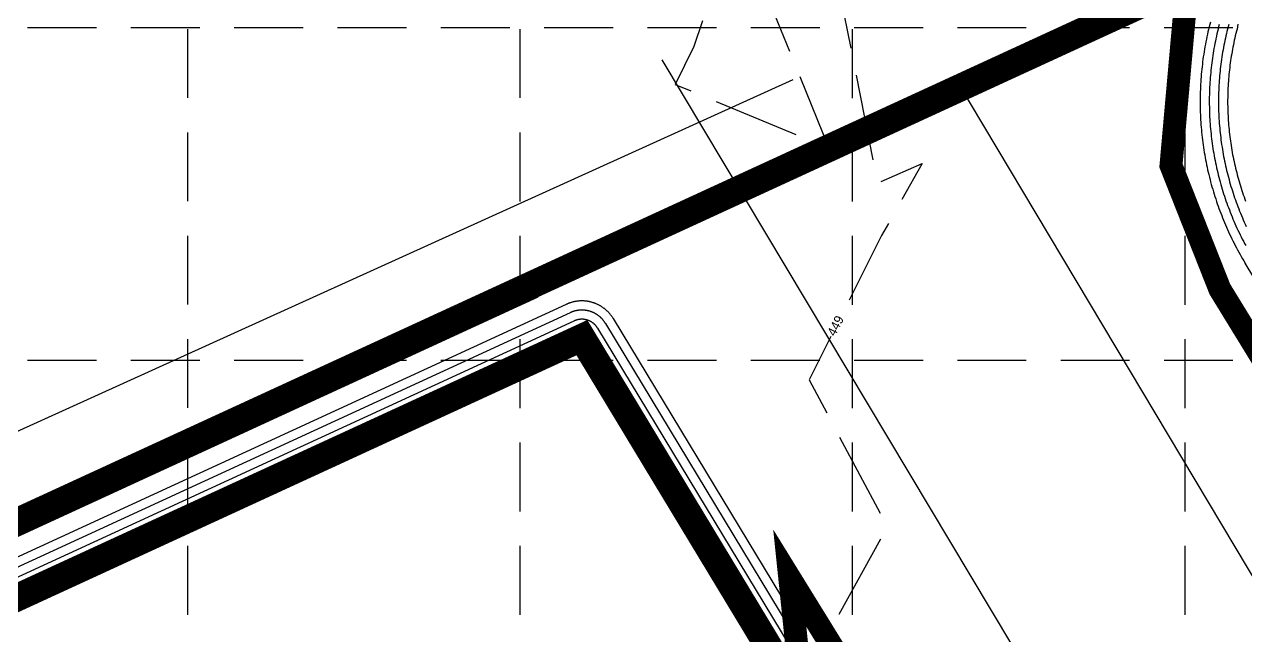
# Model space of a CAD drawing. Header units: inches. Extents: x 2439273 to 2445077, y 7048639 to 7057917.
# Drawn here: x 2442393 to 2442925, y 7054895 to 7055161 of the extents above; entities that cross this region are included whole.
import ezdxf
from ezdxf.enums import TextEntityAlignment as Align

# ---------------------------------------------------------------- set-up
doc = ezdxf.new("R2010")
doc.units = ezdxf.units.IN
doc.header["$LTSCALE"] = 300
doc.header["$MEASUREMENT"] = 0
for name, pattern in [('DASHED', [0.29, 0.25, -0.04]), ('DASHEDX2', [0.165, 0.125, -0.04]), ('HIDDEN', [0.375, 0.25, -0.125]), ('PHANTOM', [4.25, 3.5, -0.15, 0.15, -0.15, 0.15, -0.15])]:
    doc.linetypes.add(name, pattern=pattern)
for name, color, linetype in [('BOUNDARY', 24, 'PHANTOM'), ('DRAINAGE_AREA', 250, 'DASHEDX2'), ('EC', 43, 'DASHEDX2'), ('GRID', 254, 'HIDDEN'), ('LIMITS OF DISTURBANCE', 1, 'HIDDEN'), ('new', 3, 'Continuous'), ('PC', 43, 'DASHEDX2')]:
    doc.layers.add(name, color=color, linetype=linetype)
doc.styles.add('TMODELF', font='tmodelf')

msp = doc.modelspace()

# ---------------------------------------------------------------- linework, layer by layer
at = {"layer": 'BOUNDARY', "color": 7, "linetype": 'Continuous', "flags": 128}
for points in [[(2442876.18, 7055168.29), (2441748.83, 7054649.57)], [(2442876.18, 7055168.29), (2441748.83, 7054649.57)], [(2442638.85, 7055059.09), (2441748.83, 7054649.57), (2442319.17, 7053853.05)], [(2442638.85, 7055059.09), (2441748.83, 7054649.57), (2442319.17, 7053853.05)]]:
    msp.add_lwpolyline(points, dxfattribs=at)
at = {"layer": 'DRAINAGE_AREA', "color": 7, "linetype": 'DASHED', "const_width": 12, "flags": 128}
msp.add_lwpolyline([(2442523.23, 7055757.19), (2442876.18, 7055168.29), (2441748.83, 7054649.57)], dxfattribs=at)
msp.add_lwpolyline([(2442471.32, 7053696.21), (2442855.35, 7053971.15), (2442718.62, 7054888.49), (2442636.19, 7055024.84), (2441766.62, 7054624.73), (2442426.21, 7053703.56), (2442428.13, 7053701.39), (2442429.8, 7053699.77), (2442431.83, 7053698.04), (2442433.44, 7053696.84), (2442435.34, 7053695.61), (2442437.21, 7053694.57), (2442439.62, 7053693.44), (2442442.38, 7053692.42), (2442445.73, 7053691.51), (2442448.36, 7053691.06), (2442453.15, 7053690.76), (2442457.94, 7053691.14), (2442462.62, 7053692.19), (2442466.63, 7053693.67), (2442470.87, 7053695.93), (2442471.32, 7053696.21)], close=True, dxfattribs=at)
at = {"layer": 'EC', "color": 43, "linetype": 'DASHEDX2', "flags": 128}
for points in [[(2441844.2, 7054824.99), (2441875.68, 7054852.99), (2441898.86, 7054884.87), (2441905.16, 7054881.49), (2441901.87, 7054892.82), (2441900.61, 7054899), (2441905.65, 7054972.82), (2441902.22, 7055001.63), (2441869.92, 7055016.01), (2441836.85, 7055071.1), (2441839.36, 7055088.08), (2441825.34, 7055177.35), (2441816.05, 7055198.66), (2441819.07, 7055310.98), (2441814.01, 7055320.63), (2441824.21, 7055342), (2441883.65, 7055361.46), (2441929.18, 7055368.59), (2441971.97, 7055366.02), (2441999.69, 7055389.28), (2442041.4, 7055423.09), (2442109.69, 7055462.5), (2442164.52, 7055500.43), (2442165.5, 7055498.14), (2442165.59, 7055500.65), (2442238.19, 7055508.13), (2442237.21, 7055520.02), (2442234.42, 7055526.04), (2442211.66, 7055570.52), (2442166.14, 7055506.81), (2442187.56, 7055611.88), (2442191.85, 7055616.18), (2442221.35, 7055679.16), (2442221.89, 7055684.74), (2442243.9, 7055686.51), (2442302.14, 7055697.16), (2442323.1, 7055684.71), (2442407.41, 7055697.95), (2442426.6, 7055689.2), (2442491.89, 7055661.29), (2442488.06, 7055628.82), (2442487.97, 7055581.07), (2442430.33, 7055571.57), (2442396.58, 7055556.69), (2442401.85, 7055528.89), (2442403.83, 7055516.65), (2442422.84, 7055511.08), (2442497.97, 7055522.38), (2442513.86, 7055535.07), (2442604.96, 7055513.87), (2442599.47, 7055493.89), (2442606.72, 7055421.61), (2442632.72, 7055421.26), (2442643.91, 7055407.24), (2442694.82, 7055398.12), (2442722.1, 7055381.28), (2442735.3, 7055334.73), (2442736.79, 7055305.34), (2442749.48, 7055287.09), (2442762.16, 7055232.74), (2442768.45, 7055205.43), (2442748.79, 7055173.22), (2442764.99, 7055092.22), (2442784.44, 7055100.67), (2442766.69, 7055069.3), (2442750.85, 7055037.8)], [(2442688.73, 7055162.72), (2442684.91, 7055151.67), (2442676.8, 7055135.11), (2442743.9, 7055107.17), (2442718.98, 7055168.57), (2442700.51, 7055196.81), (2442693.26, 7055175.83)], [(2442744.62, 7055025.41), (2442735.12, 7055006.53), (2442768.16, 7054944.48), (2442766.27, 7054937.17), (2442708.11, 7054831.93), (2442734.09, 7054759.8), (2442733.8, 7054745.38), (2442740.74, 7054707.17), (2442751.39, 7054643.83), (2442723.55, 7054543.93), (2442698.17, 7054525.23), (2442695.15, 7054493.85), (2442692.38, 7054447.02)]]:
    msp.add_lwpolyline(points, dxfattribs=at)
at = {"layer": 'GRID', "linetype": 'HIDDEN', "ltscale": 0.4}
for p, q in [((2442464.61, 7049369.21), (2442464.61, 7057765.42)), ((2442609.37, 7049369.19), (2442609.37, 7057765.42)), ((2442754.12, 7049369.17), (2442754.12, 7057765.42)), ((2442898.88, 7049369.15), (2442898.88, 7057765.42)), ((2439424.76, 7055159.84), (2444925.44, 7055159.84)), ((2439424.76, 7055015.08), (2444925.44, 7055015.08))]:
    msp.add_line(p, q, dxfattribs=at)
at = {"layer": 'LIMITS OF DISTURBANCE', "linetype": 'HIDDEN', "const_width": 10, "flags": 128}
msp.add_lwpolyline([(2442886.99, 7052945.51), (2442895.43, 7053179.56), (2442913.36, 7053306.08), (2442998.8, 7053329.28), (2443093.73, 7053267.07), (2443296.25, 7053331.38), (2443338.44, 7053257.58), (2443392.24, 7053315.57), (2443340.55, 7053361.96), (2443447.09, 7053414.68), (2443517.82, 7053314.09), (2443574.97, 7053356.59), (2443489.91, 7053468.17), (2443446.06, 7053438.95), (2443383.6, 7053614.29), (2443418.05, 7053884.17), (2443327.03, 7054031.84), (2443323.07, 7054052.94), (2443416.73, 7054128.1), (2443524.9, 7054050.3), (2443573.71, 7054048.98), (2443787.41, 7054200.62), (2444024.68, 7054478.24), (2444110.5, 7054653.51), (2444155.29, 7054902.89), (2444160.77, 7055069.77), (2444147.31, 7055200.65), (2444077.57, 7055450.67), (2443950.4, 7055673.72), (2443333.94, 7055400.63), (2443359.36, 7055365.05), (2443134.35, 7055268.48), (2442886.46, 7055663.65), (2442672.88, 7055635.7), (2442663.99, 7055558.19), (2442899.02, 7055169.89), (2442892.76, 7055099.78), (2442914.05, 7055045.94), (2443178.35, 7054615.25), (2442985.45, 7054501.31), (2442726.73, 7054920.14), (2442733.57, 7054854.12), (2442852.43, 7053970.46), (2442450.39, 7053675.08), (2441832.15, 7054504.96), (2441778.69, 7054488.78), (2441880.34, 7054326.59), (2442122.98, 7053975.48), (2442344.49, 7053665.13), (2442528.89, 7053430.2), (2442805.16, 7053043.91), (2442834.55, 7052997.62)], close=True, dxfattribs=at)
at = {"layer": 'new', "color": 3, "linetype": 'PHANTOM', "flags": 128}
for points in [[(2442876.18, 7055168.29), (2442638.85, 7055059.09)], [(2442638.85, 7055059.09), (2441748.83, 7054649.57), (2442319.17, 7053853.05)]]:
    msp.add_lwpolyline(points, dxfattribs=at)
at = {"layer": 'new', "color": 3, "linetype": 'Continuous', "flags": 128}
for points in [[(2442670.99, 7055145.78), (2443478.05, 7053796.66)], [(2441695.48, 7054669.16), (2442728.17, 7055137.26)], [(2442799.46, 7055136.46), (2443536.66, 7053902)]]:
    msp.add_lwpolyline(points, dxfattribs=at)
at = {"layer": 'PC', "color": 24, "linetype": 'Continuous', "flags": 128}
for points in [[(2442909.92, 7055162.26), (2442909.64, 7055161.19), (2442909.38, 7055160.12), (2442909.12, 7055159.05), (2442908.87, 7055157.98), (2442908.63, 7055156.91), (2442908.4, 7055155.83), (2442908.17, 7055154.76), (2442907.96, 7055153.68), (2442907.75, 7055152.6), (2442907.55, 7055151.51), (2442907.36, 7055150.43), (2442907.18, 7055149.34), (2442907.01, 7055148.26), (2442906.85, 7055147.17), (2442906.7, 7055146.08), (2442906.55, 7055144.99), (2442906.42, 7055143.9), (2442906.29, 7055142.8), (2442906.17, 7055141.71), (2442906.06, 7055140.61), (2442905.96, 7055139.52), (2442905.87, 7055138.42), (2442905.79, 7055137.33), (2442905.71, 7055136.23), (2442905.65, 7055135.13), (2442905.59, 7055134.03), (2442905.55, 7055132.93), (2442905.51, 7055131.83), (2442905.48, 7055130.73), (2442905.46, 7055129.63), (2442905.45, 7055128.53), (2442905.44, 7055127.43), (2442905.45, 7055126.33), (2442905.47, 7055125.23), (2442905.49, 7055124.13), (2442905.52, 7055123.03), (2442905.57, 7055121.93), (2442905.62, 7055120.83), (2442905.68, 7055119.73), (2442905.74, 7055118.63), (2442905.82, 7055117.54), (2442905.91, 7055116.44), (2442906, 7055115.34), (2442906.11, 7055114.25), (2442906.22, 7055113.15), (2442906.34, 7055112.06), (2442906.47, 7055110.97), (2442906.61, 7055109.88), (2442906.76, 7055108.79), (2442906.92, 7055107.7), (2442907.08, 7055106.61), (2442907.26, 7055105.52), (2442907.44, 7055104.44), (2442907.63, 7055103.35), (2442907.83, 7055102.27), (2442908.04, 7055101.19), (2442908.26, 7055100.11), (2442908.49, 7055099.04), (2442908.73, 7055097.96), (2442908.97, 7055096.89), (2442909.22, 7055095.82), (2442909.49, 7055094.75), (2442909.76, 7055093.68), (2442910.04, 7055092.62), (2442910.32, 7055091.56), (2442910.62, 7055090.5), (2442910.92, 7055089.44), (2442911.24, 7055088.38), (2442911.56, 7055087.33), (2442911.89, 7055086.28), (2442912.23, 7055085.24), (2442912.58, 7055084.19), (2442912.93, 7055083.15), (2442913.3, 7055082.11), (2442913.67, 7055081.08), (2442914.05, 7055080.05), (2442914.44, 7055079.02), (2442914.84, 7055077.99), (2442915.24, 7055076.97), (2442915.66, 7055075.95), (2442916.08, 7055074.93), (2442916.51, 7055073.92), (2442916.95, 7055072.91), (2442917.4, 7055071.91), (2442917.85, 7055070.9), (2442918.32, 7055069.91), (2442918.79, 7055068.91), (2442919.27, 7055067.92), (2442919.75, 7055066.93), (2442920.25, 7055065.95), (2442920.75, 7055064.97), (2442921.26, 7055064), (2442921.78, 7055063.03), (2442922.31, 7055062.06), (2442922.84, 7055061.1), (2442923.39, 7055060.14), (2442923.94, 7055059.19), (2442924.49, 7055058.24), (2442925.06, 7055057.3)], [(2442913.79, 7055161.24), (2442913.52, 7055160.21), (2442913.26, 7055159.17), (2442913.01, 7055158.13), (2442912.77, 7055157.09), (2442912.53, 7055156.05), (2442912.31, 7055155.01), (2442912.09, 7055153.96), (2442911.88, 7055152.91), (2442911.68, 7055151.86), (2442911.49, 7055150.81), (2442911.31, 7055149.76), (2442911.13, 7055148.71), (2442910.97, 7055147.65), (2442910.81, 7055146.6), (2442910.66, 7055145.54), (2442910.52, 7055144.48), (2442910.39, 7055143.42), (2442910.27, 7055142.36), (2442910.15, 7055141.3), (2442910.05, 7055140.23), (2442909.95, 7055139.17), (2442909.86, 7055138.11), (2442909.78, 7055137.04), (2442909.71, 7055135.98), (2442909.64, 7055134.91), (2442909.59, 7055133.84), (2442909.54, 7055132.78), (2442909.51, 7055131.71), (2442909.48, 7055130.64), (2442909.46, 7055129.57), (2442909.45, 7055128.5), (2442909.44, 7055127.44), (2442909.45, 7055126.37), (2442909.47, 7055125.3), (2442909.49, 7055124.23), (2442909.52, 7055123.17), (2442909.56, 7055122.1), (2442909.61, 7055121.03), (2442909.67, 7055119.97), (2442909.74, 7055118.9), (2442909.81, 7055117.83), (2442909.89, 7055116.77), (2442909.99, 7055115.71), (2442910.09, 7055114.64), (2442910.2, 7055113.58), (2442910.32, 7055112.52), (2442910.44, 7055111.46), (2442910.58, 7055110.4), (2442910.72, 7055109.34), (2442910.87, 7055108.28), (2442911.04, 7055107.23), (2442911.2, 7055106.17), (2442911.38, 7055105.12), (2442911.57, 7055104.07), (2442911.76, 7055103.02), (2442911.97, 7055101.97), (2442912.18, 7055100.92), (2442912.4, 7055099.88), (2442912.63, 7055098.84), (2442912.87, 7055097.79), (2442913.11, 7055096.75), (2442913.37, 7055095.72), (2442913.63, 7055094.68), (2442913.9, 7055093.65), (2442914.18, 7055092.62), (2442914.47, 7055091.59), (2442914.76, 7055090.56), (2442915.07, 7055089.54), (2442915.38, 7055088.52), (2442915.7, 7055087.5), (2442916.03, 7055086.48), (2442916.37, 7055085.47), (2442916.71, 7055084.46), (2442917.07, 7055083.45), (2442917.43, 7055082.45), (2442917.8, 7055081.45), (2442918.18, 7055080.45), (2442918.56, 7055079.45), (2442918.96, 7055078.46), (2442919.36, 7055077.47), (2442919.77, 7055076.48), (2442920.19, 7055075.5), (2442920.61, 7055074.52), (2442921.05, 7055073.54), (2442921.49, 7055072.57), (2442921.94, 7055071.6), (2442922.39, 7055070.64), (2442922.86, 7055069.68), (2442923.33, 7055068.72), (2442923.81, 7055067.77), (2442924.3, 7055066.82), (2442924.8, 7055065.87), (2442925.3, 7055064.93)], [(2442917.92, 7055161.22), (2442917.66, 7055160.22), (2442917.4, 7055159.22), (2442917.15, 7055158.21), (2442916.9, 7055157.21), (2442916.67, 7055156.2), (2442916.44, 7055155.19), (2442916.22, 7055154.18), (2442916.01, 7055153.16), (2442915.81, 7055152.15), (2442915.62, 7055151.13), (2442915.43, 7055150.11), (2442915.25, 7055149.09), (2442915.08, 7055148.07), (2442914.92, 7055147.05), (2442914.77, 7055146.02), (2442914.62, 7055145), (2442914.49, 7055143.97), (2442914.36, 7055142.94), (2442914.24, 7055141.91), (2442914.13, 7055140.88), (2442914.03, 7055139.85), (2442913.93, 7055138.82), (2442913.85, 7055137.79), (2442913.77, 7055136.76), (2442913.7, 7055135.72), (2442913.64, 7055134.69), (2442913.59, 7055133.66), (2442913.54, 7055132.62), (2442913.5, 7055131.59), (2442913.48, 7055130.55), (2442913.46, 7055129.51), (2442913.45, 7055128.48), (2442913.44, 7055127.44), (2442913.45, 7055126.41), (2442913.46, 7055125.37), (2442913.49, 7055124.34), (2442913.52, 7055123.3), (2442913.56, 7055122.27), (2442913.61, 7055121.23), (2442913.66, 7055120.2), (2442913.73, 7055119.16), (2442913.8, 7055118.13), (2442913.88, 7055117.1), (2442913.97, 7055116.07), (2442914.07, 7055115.04), (2442914.17, 7055114.01), (2442914.29, 7055112.98), (2442914.41, 7055111.95), (2442914.54, 7055110.92), (2442914.68, 7055109.9), (2442914.83, 7055108.87), (2442914.99, 7055107.85), (2442915.15, 7055106.82), (2442915.32, 7055105.8), (2442915.5, 7055104.78), (2442915.69, 7055103.77), (2442915.89, 7055102.75), (2442916.1, 7055101.73), (2442916.31, 7055100.72), (2442916.53, 7055099.71), (2442916.76, 7055098.7), (2442917, 7055097.69), (2442917.25, 7055096.69), (2442917.5, 7055095.68), (2442917.77, 7055094.68), (2442918.04, 7055093.68), (2442918.32, 7055092.68), (2442918.6, 7055091.69), (2442918.9, 7055090.7), (2442919.2, 7055089.7), (2442919.51, 7055088.72), (2442919.83, 7055087.73), (2442920.16, 7055086.75), (2442920.49, 7055085.77), (2442920.84, 7055084.79), (2442921.19, 7055083.82), (2442921.54, 7055082.85), (2442921.91, 7055081.88), (2442922.29, 7055080.91), (2442922.67, 7055079.95), (2442923.06, 7055078.99), (2442923.46, 7055078.03), (2442923.86, 7055077.08), (2442924.27, 7055076.13), (2442924.69, 7055075.18), (2442925.12, 7055074.24), (2442925.56, 7055073.3)], [(2442921.78, 7055160.17), (2442921.52, 7055159.2), (2442921.27, 7055158.23), (2442921.03, 7055157.26), (2442920.79, 7055156.28), (2442920.57, 7055155.31), (2442920.35, 7055154.33), (2442920.14, 7055153.35), (2442919.93, 7055152.37), (2442919.74, 7055151.38), (2442919.55, 7055150.4), (2442919.37, 7055149.41), (2442919.2, 7055148.42), (2442919.03, 7055147.43), (2442918.88, 7055146.44), (2442918.73, 7055145.45), (2442918.59, 7055144.45), (2442918.46, 7055143.46), (2442918.33, 7055142.46), (2442918.22, 7055141.47), (2442918.11, 7055140.47), (2442918.01, 7055139.47), (2442917.92, 7055138.47), (2442917.83, 7055137.47), (2442917.76, 7055136.47), (2442917.69, 7055135.47), (2442917.63, 7055134.47), (2442917.58, 7055133.47), (2442917.54, 7055132.47), (2442917.5, 7055131.46), (2442917.48, 7055130.46), (2442917.46, 7055129.46), (2442917.45, 7055128.45), (2442917.44, 7055127.45), (2442917.45, 7055126.45), (2442917.46, 7055125.44), (2442917.49, 7055124.44), (2442917.52, 7055123.44), (2442917.55, 7055122.44), (2442917.6, 7055121.43), (2442917.66, 7055120.43), (2442917.72, 7055119.43), (2442917.79, 7055118.43), (2442917.87, 7055117.43), (2442917.95, 7055116.43), (2442918.05, 7055115.43), (2442918.15, 7055114.43), (2442918.26, 7055113.44), (2442918.38, 7055112.44), (2442918.51, 7055111.44), (2442918.64, 7055110.45), (2442918.79, 7055109.46), (2442918.94, 7055108.47), (2442919.1, 7055107.48), (2442919.27, 7055106.49), (2442919.44, 7055105.5), (2442919.62, 7055104.51), (2442919.82, 7055103.53), (2442920.01, 7055102.54), (2442920.22, 7055101.56), (2442920.44, 7055100.58), (2442920.66, 7055099.6), (2442920.89, 7055098.63), (2442921.13, 7055097.65), (2442921.38, 7055096.68), (2442921.63, 7055095.71), (2442921.89, 7055094.74), (2442922.16, 7055093.78), (2442922.44, 7055092.81), (2442922.73, 7055091.85), (2442923.02, 7055090.89), (2442923.32, 7055089.93), (2442923.63, 7055088.98), (2442923.95, 7055088.03), (2442924.27, 7055087.08), (2442924.6, 7055086.13), (2442924.94, 7055085.19), (2442925.29, 7055084.25)], [(2442921.78, 7055160.17), (2442921.86, 7055160.45), (2442921.93, 7055160.73), (2442922, 7055161.02), (2442922.07, 7055161.3)], [(2443192.37, 7054615.12), (2442925.06, 7055057.3)], [(2442617.01, 7055042.44), (2441756.58, 7054646.53)], [(2441759.93, 7054639.26), (2442629.5, 7055039.38)], [(2442649.88, 7055033.12), (2442649.76, 7055033.32), (2442649.63, 7055033.52), (2442649.5, 7055033.71), (2442649.37, 7055033.91), (2442649.24, 7055034.1), (2442649.1, 7055034.29), (2442648.96, 7055034.47), (2442648.82, 7055034.66), (2442648.68, 7055034.84), (2442648.53, 7055035.02), (2442648.38, 7055035.2), (2442648.23, 7055035.38), (2442648.07, 7055035.55), (2442647.92, 7055035.73), (2442647.76, 7055035.9), (2442647.59, 7055036.06), (2442647.43, 7055036.23), (2442647.26, 7055036.39), (2442647.09, 7055036.55), (2442646.92, 7055036.71), (2442646.75, 7055036.86), (2442646.57, 7055037.02), (2442646.39, 7055037.17), (2442646.21, 7055037.31), (2442646.03, 7055037.46), (2442645.84, 7055037.6), (2442645.66, 7055037.74), (2442645.47, 7055037.88), (2442645.28, 7055038.01), (2442645.08, 7055038.14), (2442644.89, 7055038.27), (2442644.69, 7055038.4), (2442644.49, 7055038.52), (2442644.29, 7055038.64), (2442644.09, 7055038.76), (2442643.89, 7055038.87), (2442643.68, 7055038.98), (2442643.47, 7055039.09), (2442643.27, 7055039.19), (2442643.06, 7055039.29), (2442642.84, 7055039.39), (2442642.63, 7055039.49), (2442642.42, 7055039.58), (2442642.2, 7055039.67), (2442641.98, 7055039.76), (2442641.77, 7055039.84), (2442641.55, 7055039.92), (2442641.33, 7055040), (2442641.1, 7055040.07), (2442640.88, 7055040.14), (2442640.66, 7055040.21), (2442640.43, 7055040.27), (2442640.21, 7055040.33), (2442639.98, 7055040.39), (2442639.76, 7055040.44), (2442639.53, 7055040.49), (2442639.3, 7055040.54), (2442639.07, 7055040.58), (2442638.84, 7055040.62), (2442638.61, 7055040.66), (2442638.38, 7055040.69), (2442638.15, 7055040.72), (2442637.92, 7055040.75), (2442637.68, 7055040.77), (2442637.45, 7055040.79), (2442637.22, 7055040.81), (2442636.99, 7055040.82), (2442636.75, 7055040.83), (2442636.52, 7055040.84), (2442636.29, 7055040.84), (2442636.05, 7055040.84), (2442635.82, 7055040.84), (2442635.59, 7055040.83), (2442635.35, 7055040.82), (2442635.12, 7055040.81), (2442634.89, 7055040.79), (2442634.66, 7055040.77), (2442634.42, 7055040.75), (2442634.19, 7055040.72), (2442633.96, 7055040.69), (2442633.73, 7055040.65), (2442633.5, 7055040.62), (2442633.27, 7055040.58), (2442633.04, 7055040.53), (2442632.81, 7055040.48), (2442632.58, 7055040.43), (2442632.36, 7055040.38), (2442632.13, 7055040.32), (2442631.91, 7055040.26), (2442631.68, 7055040.2), (2442631.46, 7055040.13), (2442631.24, 7055040.06), (2442631.01, 7055039.98), (2442630.79, 7055039.91), (2442630.57, 7055039.83), (2442630.36, 7055039.74), (2442630.14, 7055039.66), (2442629.92, 7055039.57), (2442629.71, 7055039.47), (2442629.5, 7055039.38)], [(2441761.6, 7054635.63), (2442631.17, 7055035.75)], [(2441763.27, 7054631.99), (2442632.84, 7055032.11)], [(2442649.88, 7055033.12), (2442733.97, 7054894.02), (2442872.62, 7053963.83), (2442481.96, 7053684.11)], [(2442646.46, 7055031.05), (2442646.36, 7055031.2), (2442646.27, 7055031.35), (2442646.17, 7055031.5), (2442646.08, 7055031.64), (2442645.98, 7055031.78), (2442645.87, 7055031.93), (2442645.77, 7055032.07), (2442645.66, 7055032.21), (2442645.55, 7055032.34), (2442645.44, 7055032.48), (2442645.33, 7055032.61), (2442645.22, 7055032.75), (2442645.1, 7055032.88), (2442644.98, 7055033.01), (2442644.86, 7055033.13), (2442644.74, 7055033.26), (2442644.62, 7055033.38), (2442644.49, 7055033.5), (2442644.37, 7055033.62), (2442644.24, 7055033.74), (2442644.11, 7055033.86), (2442643.97, 7055033.97), (2442643.84, 7055034.09), (2442643.7, 7055034.2), (2442643.57, 7055034.31), (2442643.43, 7055034.41), (2442643.29, 7055034.52), (2442643.15, 7055034.62), (2442643, 7055034.72), (2442642.86, 7055034.82), (2442642.71, 7055034.91), (2442642.56, 7055035.01), (2442642.42, 7055035.1), (2442642.27, 7055035.19), (2442642.11, 7055035.28), (2442641.96, 7055035.36), (2442641.81, 7055035.45), (2442641.65, 7055035.53), (2442641.5, 7055035.61), (2442641.34, 7055035.68), (2442641.18, 7055035.76), (2442641.02, 7055035.83), (2442640.86, 7055035.9), (2442640.7, 7055035.96), (2442640.53, 7055036.03), (2442640.37, 7055036.09), (2442640.21, 7055036.15), (2442640.04, 7055036.21), (2442639.88, 7055036.26), (2442639.71, 7055036.32), (2442639.54, 7055036.37), (2442639.37, 7055036.41), (2442639.2, 7055036.46), (2442639.03, 7055036.5), (2442638.86, 7055036.54), (2442638.69, 7055036.58), (2442638.52, 7055036.61), (2442638.35, 7055036.65), (2442638.18, 7055036.68), (2442638, 7055036.71), (2442637.83, 7055036.73), (2442637.66, 7055036.75), (2442637.48, 7055036.77), (2442637.31, 7055036.79), (2442637.14, 7055036.81), (2442636.96, 7055036.82), (2442636.79, 7055036.83), (2442636.61, 7055036.84), (2442636.44, 7055036.84), (2442636.26, 7055036.84), (2442636.09, 7055036.84), (2442635.91, 7055036.84), (2442635.74, 7055036.84), (2442635.56, 7055036.83), (2442635.39, 7055036.82), (2442635.21, 7055036.8), (2442635.04, 7055036.79), (2442634.86, 7055036.77), (2442634.69, 7055036.75), (2442634.52, 7055036.73), (2442634.34, 7055036.7), (2442634.17, 7055036.67), (2442634, 7055036.64), (2442633.83, 7055036.61), (2442633.66, 7055036.57), (2442633.48, 7055036.54), (2442633.31, 7055036.5), (2442633.14, 7055036.45), (2442632.98, 7055036.41), (2442632.81, 7055036.36), (2442632.64, 7055036.31), (2442632.47, 7055036.25), (2442632.31, 7055036.2), (2442632.14, 7055036.14), (2442631.98, 7055036.08), (2442631.81, 7055036.02), (2442631.65, 7055035.95), (2442631.49, 7055035.89), (2442631.33, 7055035.82), (2442631.17, 7055035.75)], [(2442643.03, 7055028.98), (2442642.97, 7055029.08), (2442642.91, 7055029.18), (2442642.84, 7055029.28), (2442642.78, 7055029.37), (2442642.71, 7055029.47), (2442642.64, 7055029.57), (2442642.57, 7055029.66), (2442642.5, 7055029.75), (2442642.43, 7055029.84), (2442642.36, 7055029.93), (2442642.28, 7055030.02), (2442642.21, 7055030.11), (2442642.13, 7055030.2), (2442642.05, 7055030.28), (2442641.97, 7055030.37), (2442641.89, 7055030.45), (2442641.81, 7055030.54), (2442641.72, 7055030.62), (2442641.64, 7055030.7), (2442641.55, 7055030.78), (2442641.47, 7055030.85), (2442641.38, 7055030.93), (2442641.29, 7055031.01), (2442641.2, 7055031.08), (2442641.11, 7055031.15), (2442641.01, 7055031.22), (2442640.92, 7055031.29), (2442640.83, 7055031.36), (2442640.73, 7055031.43), (2442640.63, 7055031.49), (2442640.54, 7055031.56), (2442640.44, 7055031.62), (2442640.34, 7055031.68), (2442640.24, 7055031.74), (2442640.14, 7055031.8), (2442640.04, 7055031.86), (2442639.93, 7055031.91), (2442639.83, 7055031.97), (2442639.73, 7055032.02), (2442639.62, 7055032.07), (2442639.51, 7055032.12), (2442639.41, 7055032.17), (2442639.3, 7055032.21), (2442639.19, 7055032.26), (2442639.09, 7055032.3), (2442638.98, 7055032.34), (2442638.87, 7055032.38), (2442638.76, 7055032.42), (2442638.65, 7055032.46), (2442638.53, 7055032.49), (2442638.42, 7055032.52), (2442638.31, 7055032.56), (2442638.2, 7055032.59), (2442638.08, 7055032.62), (2442637.97, 7055032.64), (2442637.86, 7055032.67), (2442637.74, 7055032.69), (2442637.63, 7055032.71), (2442637.51, 7055032.73), (2442637.4, 7055032.75), (2442637.28, 7055032.77), (2442637.17, 7055032.78), (2442637.05, 7055032.8), (2442636.93, 7055032.81), (2442636.82, 7055032.82), (2442636.7, 7055032.83), (2442636.59, 7055032.83), (2442636.47, 7055032.84), (2442636.35, 7055032.84), (2442636.24, 7055032.84), (2442636.12, 7055032.84), (2442636, 7055032.84), (2442635.89, 7055032.84), (2442635.77, 7055032.83), (2442635.65, 7055032.83), (2442635.54, 7055032.82), (2442635.42, 7055032.81), (2442635.3, 7055032.8), (2442635.19, 7055032.78), (2442635.07, 7055032.77), (2442634.96, 7055032.75), (2442634.84, 7055032.73), (2442634.73, 7055032.71), (2442634.61, 7055032.69), (2442634.5, 7055032.66), (2442634.39, 7055032.64), (2442634.27, 7055032.61), (2442634.16, 7055032.58), (2442634.05, 7055032.55), (2442633.93, 7055032.52), (2442633.82, 7055032.49), (2442633.71, 7055032.45), (2442633.6, 7055032.41), (2442633.49, 7055032.38), (2442633.38, 7055032.34), (2442633.27, 7055032.29), (2442633.16, 7055032.25), (2442633.06, 7055032.21), (2442632.95, 7055032.16), (2442632.84, 7055032.11)], [(2441764.94, 7054628.36), (2442634.51, 7055028.48)], [(2442639.61, 7055026.91), (2442722.46, 7054889.87), (2442859.67, 7053969.32), (2442474.97, 7053693.86)], [(2442643.03, 7055028.98), (2442726.29, 7054891.25), (2442863.99, 7053967.49), (2442477.3, 7053690.61)], [(2442646.46, 7055031.05), (2442730.13, 7054892.64), (2442868.3, 7053965.66), (2442479.63, 7053687.36)], [(2442639.61, 7055026.91), (2442639.58, 7055026.96), (2442639.55, 7055027.01), (2442639.52, 7055027.06), (2442639.48, 7055027.11), (2442639.45, 7055027.16), (2442639.42, 7055027.2), (2442639.38, 7055027.25), (2442639.35, 7055027.3), (2442639.31, 7055027.34), (2442639.27, 7055027.39), (2442639.23, 7055027.43), (2442639.2, 7055027.48), (2442639.16, 7055027.52), (2442639.12, 7055027.56), (2442639.08, 7055027.61), (2442639.04, 7055027.65), (2442639, 7055027.69), (2442638.96, 7055027.73), (2442638.91, 7055027.77), (2442638.87, 7055027.81), (2442638.83, 7055027.85), (2442638.78, 7055027.89), (2442638.74, 7055027.92), (2442638.69, 7055027.96), (2442638.65, 7055028), (2442638.6, 7055028.03), (2442638.55, 7055028.07), (2442638.51, 7055028.1), (2442638.46, 7055028.14), (2442638.41, 7055028.17), (2442638.36, 7055028.2), (2442638.31, 7055028.23), (2442638.26, 7055028.26), (2442638.21, 7055028.29), (2442638.16, 7055028.32), (2442638.11, 7055028.35), (2442638.06, 7055028.38), (2442638.01, 7055028.4), (2442637.96, 7055028.43), (2442637.9, 7055028.46), (2442637.85, 7055028.48), (2442637.8, 7055028.5), (2442637.74, 7055028.53), (2442637.69, 7055028.55), (2442637.64, 7055028.57), (2442637.58, 7055028.59), (2442637.53, 7055028.61), (2442637.47, 7055028.63), (2442637.42, 7055028.65), (2442637.36, 7055028.67), (2442637.3, 7055028.68), (2442637.25, 7055028.7), (2442637.19, 7055028.72), (2442637.14, 7055028.73), (2442637.08, 7055028.74), (2442637.02, 7055028.76), (2442636.96, 7055028.77), (2442636.91, 7055028.78), (2442636.85, 7055028.79), (2442636.79, 7055028.8), (2442636.73, 7055028.81), (2442636.68, 7055028.81), (2442636.62, 7055028.82), (2442636.56, 7055028.83), (2442636.5, 7055028.83), (2442636.44, 7055028.84), (2442636.39, 7055028.84), (2442636.33, 7055028.84), (2442636.27, 7055028.84), (2442636.21, 7055028.84), (2442636.15, 7055028.84), (2442636.09, 7055028.84), (2442636.04, 7055028.84), (2442635.98, 7055028.84), (2442635.92, 7055028.83), (2442635.86, 7055028.83), (2442635.8, 7055028.83), (2442635.75, 7055028.82), (2442635.69, 7055028.81), (2442635.63, 7055028.8), (2442635.57, 7055028.8), (2442635.51, 7055028.79), (2442635.46, 7055028.78), (2442635.4, 7055028.77), (2442635.34, 7055028.75), (2442635.29, 7055028.74), (2442635.23, 7055028.73), (2442635.17, 7055028.71), (2442635.12, 7055028.7), (2442635.06, 7055028.68), (2442635, 7055028.67), (2442634.95, 7055028.65), (2442634.89, 7055028.63), (2442634.84, 7055028.61), (2442634.78, 7055028.59), (2442634.73, 7055028.57), (2442634.67, 7055028.55), (2442634.62, 7055028.52), (2442634.57, 7055028.5), (2442634.51, 7055028.48)], [(2442630.47, 7055022.71), (2442631.29, 7055021.35)]]:
    msp.add_lwpolyline(points, dxfattribs=at)

# ---------------------------------------------------------------- texts
at = {"layer": 'EC', "color": 43, "linetype": 'Continuous', "style": 'TMODELF'}
msp.add_text('449', height=4, rotation=63.3073, dxfattribs=at).set_placement((2442746.64, 7055030.02), align=Align.MIDDLE_CENTER)

doc.saveas('drawing.dxf')
